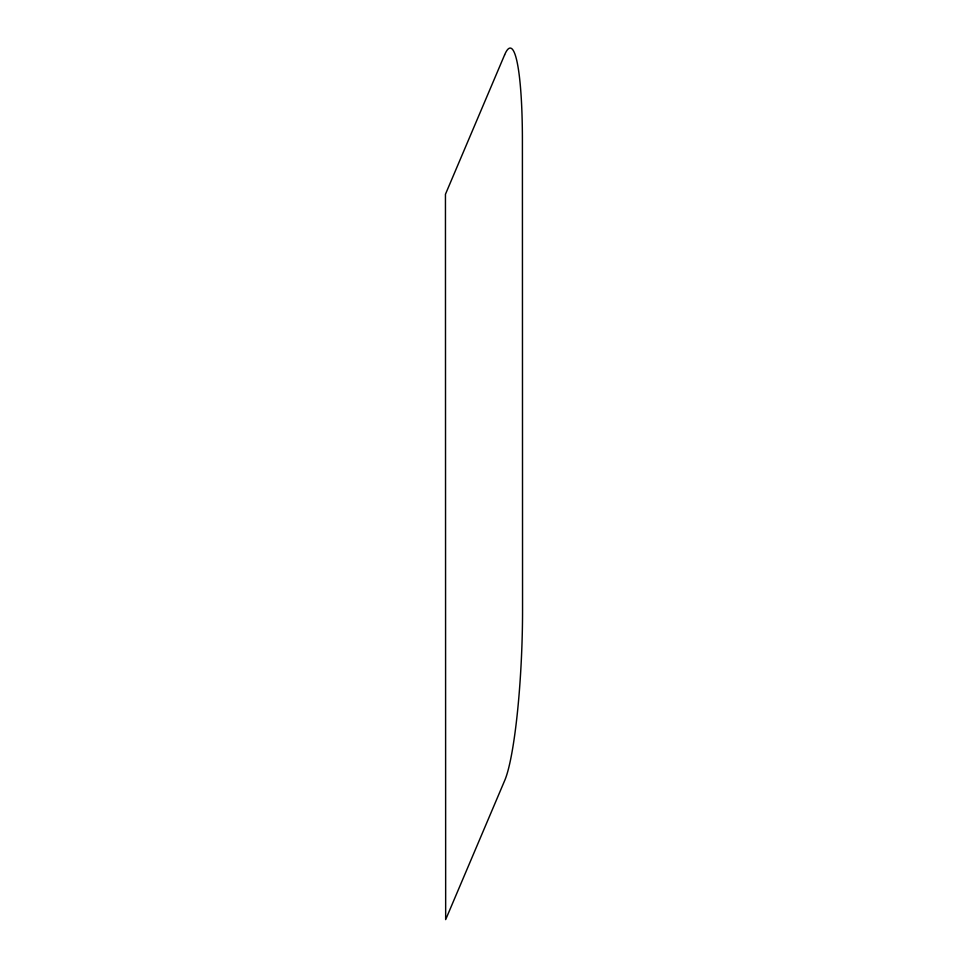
<?xml version="1.0" encoding="UTF-8"?>
<svg xmlns="http://www.w3.org/2000/svg" width="968" height="968" viewBox="0 0 968 968"><rect width="100%" height="100%" fill="white"/><g stroke="black" fill="none" stroke-linecap="round" stroke-linejoin="round"><path stroke-width="1.45" d="M504.618 54.861L445.449 194.266L445.667 919.6L504.836 780.196A134.77 16.867 -87.6 0 0 522.551 610.385L522.405 141.038A134.77 16.867 -87.6 0 0 504.618 54.861"/></g></svg>
